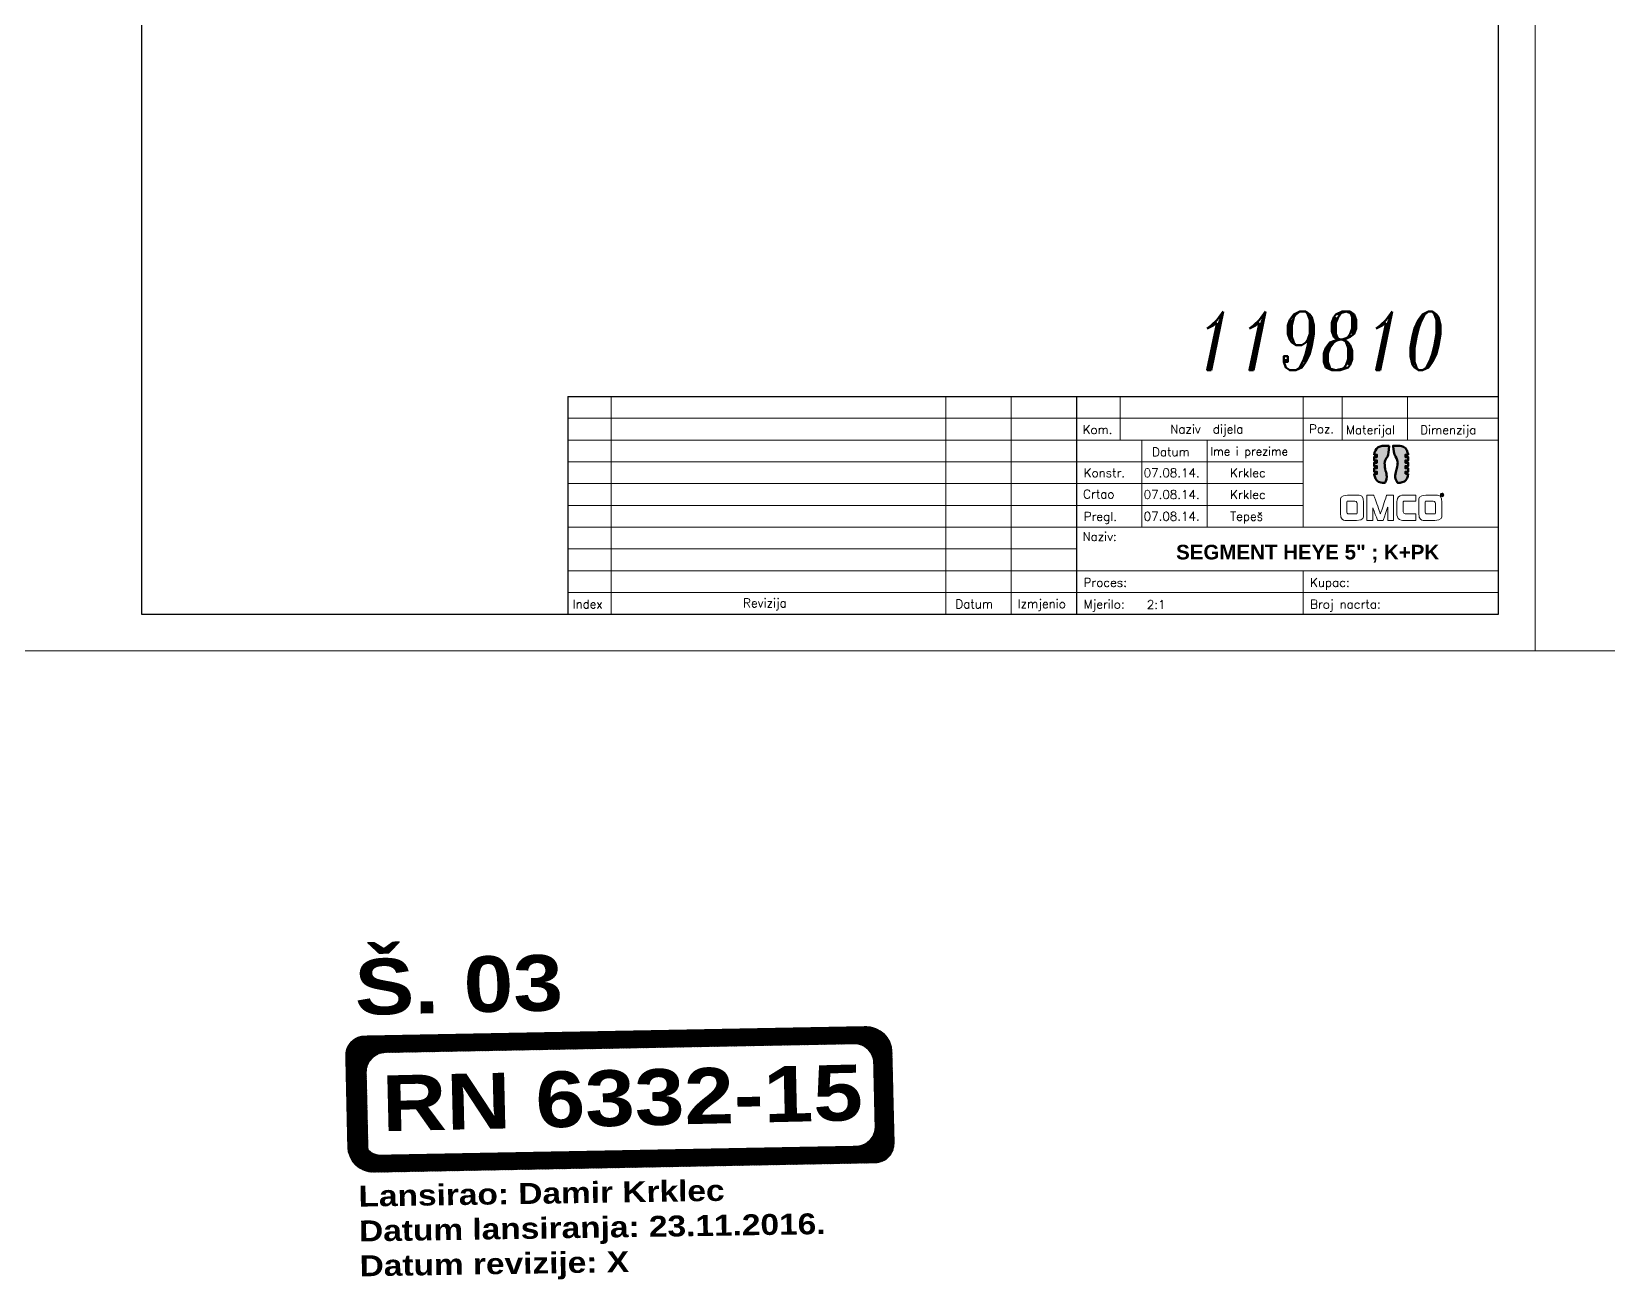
# Model space of a CAD drawing. Extents: x 39 to 1277, y -73 to 631.
# Drawn here: x 254.4 to 469.4, y -73.3 to 96.8 of the extents above; entities that cross this region are included whole.
import ezdxf

# ---------------------------------------------------------------- set-up
doc = ezdxf.new("R2010")
doc.units = 0
doc.header["$LTSCALE"] = 7
doc.header["$MEASUREMENT"] = 0
doc.layers.get('0').update_dxf_attribs({"linetype": 'CONTINUOUS', "lineweight": 15})
doc.layers.add('3', color=3, linetype='CONTINUOUS', lineweight=30)
doc.layers.add('4', color=5, linetype='CONTINUOUS', lineweight=50)
doc.styles.add('ITALICT', font='ITALICT.shx', dxfattribs={"width": 0.8, "height": 3})
doc.styles.add('ROMANS', font='romans.shx')
doc.styles.get("Standard").update_dxf_attribs({"font": 'isocp.shx', "height": 3})
pattern_1 = [(45, (291.71884, -63.184715), (-0.04939141, 0.04939141), [])]

msp = doc.modelspace()

# ---------------------------------------------------------------- hatches: boundary and pattern name
h = msp.add_hatch()
h.set_pattern_fill('ANSI31', color=1, scale=0.0055, style=0)
h.set_pattern_definition([(45, (291.718837, -63.184715), (-0.012347852, 0.012347852), [])])
h.paths.add_polyline_path([(368.624, -56.685, 0.41522729), (371.2138, -53.9868), (370.935, -41.4441, 0.33879662), (368.9282, -38.9397, 0.05237956), (368.1965, -38.8646, 0.00407107), (368.1392, -38.8652), (299.8378, -40.1471, 0.41522729), (297.248, -42.8453), (297.5244, -55.281, 0.00407107), (297.5261, -55.3383, 0.05237956), (297.6311, -56.0663, 0.33879662), (300.2157, -57.9688)])
h.paths.add_polyline_path([(369.4199, -52.4802, -0.41522729), (366.8301, -55.1784), (302.1611, -56.3921, -0.18828344), (300.3596, -55.7274, -0.20868191), (299.4722, -53.8112), (299.2619, -44.3477, -0.41522729), (301.8517, -41.6495), (366.5207, -40.4359, -0.41320056), (369.2096, -43.0168), (369.2267, -43.7866)], flags=16)
h = msp.add_hatch()
h.set_pattern_fill('ANSI31', color=254, scale=0.022, style=0)
h.set_pattern_definition(pattern_1)
h.paths.add_polyline_path([(300.2157, -57.9688, -0.33879662), (297.6311, -56.0663, 0.3486048), (301.1096, -58.7222), (369.411, -57.4404, 0.41522729), (372.0008, -54.7422), (371.7244, -42.3064, 0.3486048), (368.9282, -38.9397, -0.33879662), (370.935, -41.4441), (371.2138, -53.9868, -0.41522729), (368.624, -56.685)])
h = msp.add_hatch()
h.set_pattern_fill('ANSI31', color=254, scale=0.022, style=0)
h.set_pattern_definition(pattern_1)
h.paths.add_polyline_path([(369.2096, -43.0168, 0.41320056), (366.5207, -40.4359), (301.8517, -41.6495, 0.41522729), (299.2619, -44.3477), (299.4722, -53.8112, 0.20868191), (300.3596, -55.7274, -0.09285073), (300.2762, -55.331), (300.0488, -45.1031, -0.41522729), (302.6387, -42.4049), (366.5378, -41.2057, -0.41320056), (369.2267, -43.7866)])
at = {"layer": '4'}
h = msp.add_hatch(color=142, dxfattribs=at)
edge = h.paths.add_edge_path()
edge.add_spline(control_points=[(438.8947, 37.9961), (438.8947, 38.6345), (439.4568, 38.8053), (439.5184, 40.3372)], knot_values=[0.95238095, 0.95238095, 0.95238095, 0.95238095, 1, 1, 1, 1], degree=3, periodic=0)
edge.add_spline(control_points=[(439.5184, 40.3372), (439.5184, 40.3372), (438.8699, 40.3372), (438.8699, 40.3372)], knot_values=[0, 0, 0, 0, 0.04761905, 0.04761905, 0.04761905, 0.04761905], degree=3, periodic=0)
edge.add_spline(control_points=[(438.8699, 40.3372), (437.7753, 40.3372), (437.5257, 39.4929), (437.4688, 39.1073), (437.4688, 39.1073), (437.4688, 39.1073), (437.5615, 39.1073), (437.6543, 39.1073)], knot_values=[0.04761905, 0.04761905, 0.04761905, 0.04761905, 0.0952381, 0.0952381, 0.0952381, 0.0953381, 0.11904762, 0.11904762, 0.11904762, 0.11904762], degree=3, periodic=0)
edge.add_spline(control_points=[(437.6543, 39.1073), (437.7471, 39.1073), (437.8399, 39.1073), (437.8399, 39.1073)], knot_values=[0.11904762, 0.11904762, 0.11904762, 0.11904762, 0.14285714, 0.14285714, 0.14285714, 0.14285714], degree=3, periodic=0)
edge.add_spline(control_points=[(437.8399, 39.1073), (437.8399, 39.1073), (437.8399, 38.7968), (437.8399, 38.7968)], knot_values=[0.14285714, 0.14285714, 0.14285714, 0.14285714, 0.19047571, 0.19047571, 0.19047571, 0.19047571], degree=3, periodic=0)
edge.add_spline(control_points=[(437.8399, 38.7968), (437.8399, 38.7968), (437.8399, 38.7968), (437.8399, 38.7968), (437.8399, 38.7968), (437.8399, 38.7968), (437.7428, 38.7968), (437.6458, 38.7968)], knot_values=[0.19047571, 0.19047571, 0.19047571, 0.19047571, 0.20238095, 0.20238095, 0.20238095, 0.20248095, 0.21428571, 0.21428571, 0.21428571, 0.21428571], degree=3, periodic=0)
edge.add_spline(control_points=[(437.6458, 38.7968), (437.5487, 38.7968), (437.4517, 38.7968), (437.4517, 38.7968), (437.4517, 38.7968), (437.4517, 38.7968), (437.4517, 38.6827), (437.4517, 38.5686)], knot_values=[0.21428571, 0.21428571, 0.21428571, 0.21428571, 0.23809524, 0.23809524, 0.23809524, 0.23819524, 0.26190476, 0.26190476, 0.26190476, 0.26190476], degree=3, periodic=0)
edge.add_spline(control_points=[(437.4517, 38.5686), (437.4517, 38.4544), (437.4517, 38.3403), (437.4517, 38.3403), (437.4517, 38.3403), (437.4517, 38.3403), (437.5487, 38.3403), (437.6458, 38.3403)], knot_values=[0.26190476, 0.26190476, 0.26190476, 0.26190476, 0.28571429, 0.28571429, 0.28571429, 0.28581429, 0.30952381, 0.30952381, 0.30952381, 0.30952381], degree=3, periodic=0)
edge.add_spline(control_points=[(437.6458, 38.3403), (437.7428, 38.3403), (437.8399, 38.3403), (437.8399, 38.3403)], knot_values=[0.30952381, 0.30952381, 0.30952381, 0.30952381, 0.33333333, 0.33333333, 0.33333333, 0.33333333], degree=3, periodic=0)
edge.add_spline(control_points=[(437.8399, 38.3403), (437.8399, 38.3403), (437.8399, 38.0298), (437.8399, 38.0298)], knot_values=[0.33333333, 0.33333333, 0.33333333, 0.33333333, 0.3809519, 0.3809519, 0.3809519, 0.3809519], degree=3, periodic=0)
edge.add_spline(control_points=[(437.8399, 38.0298), (437.8399, 38.0298), (437.8399, 38.0298), (437.8399, 38.0298), (437.8399, 38.0298), (437.8399, 38.0298), (437.7428, 38.0298), (437.6458, 38.0298)], knot_values=[0.3809519, 0.3809519, 0.3809519, 0.3809519, 0.39285714, 0.39285714, 0.39285714, 0.39295714, 0.4047619, 0.4047619, 0.4047619, 0.4047619], degree=3, periodic=0)
edge.add_spline(control_points=[(437.6458, 38.0298), (437.5487, 38.0298), (437.4517, 38.0298), (437.4517, 38.0298), (437.4517, 38.0298), (437.4517, 38.0298), (437.4517, 37.9157), (437.4517, 37.8016)], knot_values=[0.4047619, 0.4047619, 0.4047619, 0.4047619, 0.42857143, 0.42857143, 0.42857143, 0.42867143, 0.45238095, 0.45238095, 0.45238095, 0.45238095], degree=3, periodic=0)
edge.add_spline(control_points=[(437.4517, 37.8016), (437.4517, 37.6875), (437.4517, 37.5734), (437.4517, 37.5734), (437.4517, 37.5734), (437.4517, 37.5734), (437.5487, 37.5734), (437.6458, 37.5734)], knot_values=[0.45238095, 0.45238095, 0.45238095, 0.45238095, 0.47619048, 0.47619048, 0.47619048, 0.47629048, 0.5, 0.5, 0.5, 0.5], degree=3, periodic=0)
edge.add_spline(control_points=[(437.6458, 37.5734), (437.7428, 37.5734), (437.8399, 37.5734), (437.8399, 37.5734)], knot_values=[0.5, 0.5, 0.5, 0.5, 0.52380952, 0.52380952, 0.52380952, 0.52380952], degree=3, periodic=0)
edge.add_spline(control_points=[(437.8399, 37.5734), (437.8399, 37.5734), (437.8399, 37.2628), (437.8399, 37.2628)], knot_values=[0.52380952, 0.52380952, 0.52380952, 0.52380952, 0.5714281, 0.5714281, 0.5714281, 0.5714281], degree=3, periodic=0)
edge.add_spline(control_points=[(437.8399, 37.2628), (437.8399, 37.2628), (437.8399, 37.2628), (437.8399, 37.2628), (437.8399, 37.2628), (437.8399, 37.2628), (437.7428, 37.2628), (437.6458, 37.2628)], knot_values=[0.5714281, 0.5714281, 0.5714281, 0.5714281, 0.58333333, 0.58333333, 0.58333333, 0.58343333, 0.5952381, 0.5952381, 0.5952381, 0.5952381], degree=3, periodic=0)
edge.add_spline(control_points=[(437.6458, 37.2628), (437.5487, 37.2628), (437.4517, 37.2628), (437.4517, 37.2628), (437.4517, 37.2628), (437.4517, 37.2628), (437.4517, 37.1487), (437.4517, 37.0346)], knot_values=[0.5952381, 0.5952381, 0.5952381, 0.5952381, 0.61904762, 0.61904762, 0.61904762, 0.61914762, 0.64285714, 0.64285714, 0.64285714, 0.64285714], degree=3, periodic=0)
edge.add_spline(control_points=[(437.4517, 37.0346), (437.4517, 36.9205), (437.4517, 36.8064), (437.4517, 36.8064), (437.4517, 36.8064), (437.4517, 36.8064), (437.5487, 36.8064), (437.6458, 36.8064)], knot_values=[0.64285714, 0.64285714, 0.64285714, 0.64285714, 0.66666667, 0.66666667, 0.66666667, 0.66676667, 0.69047619, 0.69047619, 0.69047619, 0.69047619], degree=3, periodic=0)
edge.add_spline(control_points=[(437.6458, 36.8064), (437.7428, 36.8064), (437.8399, 36.8064), (437.8399, 36.8064)], knot_values=[0.69047619, 0.69047619, 0.69047619, 0.69047619, 0.71428571, 0.71428571, 0.71428571, 0.71428571], degree=3, periodic=0)
edge.add_spline(control_points=[(437.8399, 36.8064), (437.8399, 36.8064), (437.8399, 36.4958), (437.8399, 36.4958)], knot_values=[0.71428571, 0.71428571, 0.71428571, 0.71428571, 0.76190429, 0.76190429, 0.76190429, 0.76190429], degree=3, periodic=0)
edge.add_spline(control_points=[(437.8399, 36.4958), (437.8399, 36.4958), (437.8399, 36.4958), (437.8399, 36.4958), (437.8399, 36.4958), (437.8399, 36.4958), (437.4658, 36.4958), (437.4658, 36.4958)], knot_values=[0.76190429, 0.76190429, 0.76190429, 0.76190429, 0.78571429, 0.78571429, 0.78571429, 0.78581429, 0.80952381, 0.80952381, 0.80952381, 0.80952381], degree=3, periodic=0)
edge.add_spline(control_points=[(437.4658, 36.4958), (437.5981, 35.3262), (438.6313, 35.2659), (438.7841, 35.2659)], knot_values=[0.80952381, 0.80952381, 0.80952381, 0.80952381, 0.85714286, 0.85714286, 0.85714286, 0.85714286], degree=3, periodic=0)
edge.add_spline(control_points=[(438.7841, 35.2659), (438.7841, 35.2659), (438.8987, 35.2659), (438.8987, 35.2659)], knot_values=[0.85714286, 0.85714286, 0.85714286, 0.85714286, 0.9047619, 0.9047619, 0.9047619, 0.9047619], degree=3, periodic=0)
edge.add_spline(control_points=[(438.8987, 35.2659), (439.4413, 36.0461), (438.8947, 37.1832), (438.8947, 37.9961)], knot_values=[0.9047619, 0.9047619, 0.9047619, 0.9047619, 0.95238095, 0.95238095, 0.95238095, 0.95238095], degree=3, periodic=0)
h = msp.add_hatch(color=253, dxfattribs=at)
edge = h.paths.add_edge_path()
edge.add_spline(control_points=[(441.7225, 37.5734), (441.7225, 37.5734), (441.7225, 37.5734), (441.7225, 37.5734), (441.7225, 37.5734), (441.7225, 37.5734), (441.8195, 37.5734), (441.9166, 37.5734)], knot_values=[0.23809476, 0.23809476, 0.23809476, 0.23809476, 0.25, 0.25, 0.25, 0.2501, 0.26190476, 0.26190476, 0.26190476, 0.26190476], degree=3, periodic=0)
edge.add_spline(control_points=[(441.9166, 37.5734), (442.0136, 37.5734), (442.1107, 37.5734), (442.1107, 37.5734), (442.1107, 37.5734), (442.1107, 37.5734), (442.1107, 37.6875), (442.1107, 37.8016)], knot_values=[0.26190476, 0.26190476, 0.26190476, 0.26190476, 0.28571429, 0.28571429, 0.28571429, 0.28581429, 0.30952381, 0.30952381, 0.30952381, 0.30952381], degree=3, periodic=0)
edge.add_spline(control_points=[(442.1107, 37.8016), (442.1107, 37.9157), (442.1107, 38.0298), (442.1107, 38.0298), (442.1107, 38.0298), (442.1107, 38.0298), (442.0136, 38.0298), (441.9166, 38.0298)], knot_values=[0.30952381, 0.30952381, 0.30952381, 0.30952381, 0.33333333, 0.33333333, 0.33333333, 0.33343333, 0.35714286, 0.35714286, 0.35714286, 0.35714286], degree=3, periodic=0)
edge.add_spline(control_points=[(441.9166, 38.0298), (441.8195, 38.0298), (441.7225, 38.0298), (441.7225, 38.0298)], knot_values=[0.35714286, 0.35714286, 0.35714286, 0.35714286, 0.38095238, 0.38095238, 0.38095238, 0.38095238], degree=3, periodic=0)
edge.add_spline(control_points=[(441.7225, 38.0298), (441.7225, 38.0298), (441.7225, 38.3403), (441.7225, 38.3403)], knot_values=[0.38095238, 0.38095238, 0.38095238, 0.38095238, 0.42857095, 0.42857095, 0.42857095, 0.42857095], degree=3, periodic=0)
edge.add_spline(control_points=[(441.7225, 38.3403), (441.7225, 38.3403), (441.7225, 38.3403), (441.7225, 38.3403), (441.7225, 38.3403), (441.7225, 38.3403), (441.8195, 38.3403), (441.9166, 38.3403)], knot_values=[0.42857095, 0.42857095, 0.42857095, 0.42857095, 0.44047619, 0.44047619, 0.44047619, 0.44057619, 0.45238095, 0.45238095, 0.45238095, 0.45238095], degree=3, periodic=0)
edge.add_spline(control_points=[(441.9166, 38.3403), (442.0136, 38.3403), (442.1107, 38.3403), (442.1107, 38.3403), (442.1107, 38.3403), (442.1107, 38.3403), (442.1107, 38.4544), (442.1107, 38.5686)], knot_values=[0.45238095, 0.45238095, 0.45238095, 0.45238095, 0.47619048, 0.47619048, 0.47619048, 0.47629048, 0.5, 0.5, 0.5, 0.5], degree=3, periodic=0)
edge.add_spline(control_points=[(442.1107, 38.5686), (442.1107, 38.6827), (442.1107, 38.7968), (442.1107, 38.7968), (442.1107, 38.7968), (442.1107, 38.7968), (442.0136, 38.7968), (441.9166, 38.7968)], knot_values=[0.5, 0.5, 0.5, 0.5, 0.52380952, 0.52380952, 0.52380952, 0.52390952, 0.54761905, 0.54761905, 0.54761905, 0.54761905], degree=3, periodic=0)
edge.add_spline(control_points=[(441.9166, 38.7968), (441.8195, 38.7968), (441.7225, 38.7968), (441.7225, 38.7968)], knot_values=[0.54761905, 0.54761905, 0.54761905, 0.54761905, 0.57142857, 0.57142857, 0.57142857, 0.57142857], degree=3, periodic=0)
edge.add_spline(control_points=[(441.7225, 38.7968), (441.7225, 38.7968), (441.7225, 39.1073), (441.7225, 39.1073)], knot_values=[0.57142857, 0.57142857, 0.57142857, 0.57142857, 0.61904714, 0.61904714, 0.61904714, 0.61904714], degree=3, periodic=0)
edge.add_spline(control_points=[(441.7225, 39.1073), (441.7225, 39.1073), (441.7225, 39.1073), (441.7225, 39.1073), (441.7225, 39.1073), (441.7225, 39.1073), (442.0954, 39.1073), (442.0954, 39.1073)], knot_values=[0.61904714, 0.61904714, 0.61904714, 0.61904714, 0.64285714, 0.64285714, 0.64285714, 0.64295714, 0.66666667, 0.66666667, 0.66666667, 0.66666667], degree=3, periodic=0)
edge.add_spline(control_points=[(442.0954, 39.1073), (441.9589, 40.2693), (440.9307, 40.3372), (440.7783, 40.3372), (440.7783, 40.3372), (440.7783, 40.3372), (440.0438, 40.3372), (440.0438, 40.3372)], knot_values=[0.66666667, 0.66666667, 0.66666667, 0.66666667, 0.71428571, 0.71428571, 0.71428571, 0.71438571, 0.76190476, 0.76190476, 0.76190476, 0.76190476], degree=3, periodic=0)
edge.add_spline(control_points=[(440.0438, 40.3372), (440.1054, 38.8053), (440.6678, 38.6345), (440.6678, 37.9961)], knot_values=[0.76190476, 0.76190476, 0.76190476, 0.76190476, 0.80952381, 0.80952381, 0.80952381, 0.80952381], degree=3, periodic=0)
edge.add_spline(control_points=[(440.6678, 37.9961), (440.6678, 37.1832), (440.1211, 36.0461), (440.6637, 35.2659)], knot_values=[0.80952381, 0.80952381, 0.80952381, 0.80952381, 0.85714286, 0.85714286, 0.85714286, 0.85714286], degree=3, periodic=0)
edge.add_spline(control_points=[(440.6637, 35.2659), (440.6637, 35.2659), (440.7009, 35.2659), (440.7009, 35.2659)], knot_values=[0.85714286, 0.85714286, 0.85714286, 0.85714286, 0.9047619, 0.9047619, 0.9047619, 0.9047619], degree=3, periodic=0)
edge.add_spline(control_points=[(440.7009, 35.2659), (441.7956, 35.2659), (442.04, 36.1102), (442.0947, 36.4958), (442.0947, 36.4958), (442.0947, 36.4958), (442.0017, 36.4958), (441.9086, 36.4958)], knot_values=[0.9047619, 0.9047619, 0.9047619, 0.9047619, 0.95238095, 0.95238095, 0.95238095, 0.95248095, 0.97619048, 0.97619048, 0.97619048, 0.97619048], degree=3, periodic=0)
edge.add_spline(control_points=[(441.9086, 36.4958), (441.8155, 36.4958), (441.7225, 36.4958), (441.7225, 36.4958)], knot_values=[0.97619048, 0.97619048, 0.97619048, 0.97619048, 1, 1, 1, 1], degree=3, periodic=0)
edge.add_spline(control_points=[(441.7225, 36.4958), (441.7225, 36.4958), (441.7225, 36.8064), (441.7225, 36.8064)], knot_values=[0, 0, 0, 0, 0.04761857, 0.04761857, 0.04761857, 0.04761857], degree=3, periodic=0)
edge.add_spline(control_points=[(441.7225, 36.8064), (441.7225, 36.8064), (441.7225, 36.8064), (441.7225, 36.8064), (441.7225, 36.8064), (441.7225, 36.8064), (441.8195, 36.8064), (441.9166, 36.8064)], knot_values=[0.04761857, 0.04761857, 0.04761857, 0.04761857, 0.05952381, 0.05952381, 0.05952381, 0.05962381, 0.07142857, 0.07142857, 0.07142857, 0.07142857], degree=3, periodic=0)
edge.add_spline(control_points=[(441.9166, 36.8064), (442.0136, 36.8064), (442.1107, 36.8064), (442.1107, 36.8064), (442.1107, 36.8064), (442.1107, 36.8064), (442.1107, 36.9205), (442.1107, 37.0346)], knot_values=[0.07142857, 0.07142857, 0.07142857, 0.07142857, 0.0952381, 0.0952381, 0.0952381, 0.0953381, 0.11904762, 0.11904762, 0.11904762, 0.11904762], degree=3, periodic=0)
edge.add_spline(control_points=[(442.1107, 37.0346), (442.1107, 37.1487), (442.1107, 37.2628), (442.1107, 37.2628), (442.1107, 37.2628), (442.1107, 37.2628), (442.0136, 37.2628), (441.9166, 37.2628)], knot_values=[0.11904762, 0.11904762, 0.11904762, 0.11904762, 0.14285714, 0.14285714, 0.14285714, 0.14295714, 0.16666667, 0.16666667, 0.16666667, 0.16666667], degree=3, periodic=0)
edge.add_spline(control_points=[(441.9166, 37.2628), (441.8195, 37.2628), (441.7225, 37.2628), (441.7225, 37.2628)], knot_values=[0.16666667, 0.16666667, 0.16666667, 0.16666667, 0.19047619, 0.19047619, 0.19047619, 0.19047619], degree=3, periodic=0)
edge.add_spline(control_points=[(441.7225, 37.2628), (441.7225, 37.2628), (441.7225, 37.5734), (441.7225, 37.5734)], knot_values=[0.19047619, 0.19047619, 0.19047619, 0.19047619, 0.23809476, 0.23809476, 0.23809476, 0.23809476], degree=3, periodic=0)

# ---------------------------------------------------------------- linework, layer by layer
for p, q in [((459.4079, 630.9628), (459.4079, 12.3608)), ((459.4079, 12.3608), (459.4079, 309.3608)), ((333.4442, 47.0548), (333.4442, 17.3608)), ((379.079, 47.0548), (379.079, 17.3608)), ((387.9872, 47.0548), (387.9872, 17.3608)), ((402.8342, 47.0548), (402.8342, 41.116)), ((427.7772, 47.0548), (427.7772, 29.2384)), ((433.1221, 47.0548), (433.1221, 41.116)), ((442.0303, 47.0548), (442.0303, 41.116)), ((327.5054, 44.0854), (454.4079, 44.0854)), ((454.4079, 41.116), (327.5054, 41.116)), ((405.8036, 41.116), (405.8036, 29.2384)), ((414.7118, 41.116), (414.7118, 29.2384)), ((327.5054, 38.1466), (427.7772, 38.1466)), ((327.5054, 35.1772), (427.7772, 35.1772)), ((327.5054, 32.2078), (427.7772, 32.2078)), ((327.5054, 29.2384), (454.4079, 29.2384)), ((396.8954, 26.269), (327.5054, 26.269)), ((327.5054, 23.2996), (454.4079, 23.2996)), ((427.7772, 23.2996), (427.7772, 17.3608)), ((327.5054, 20.3302), (454.4079, 20.3302)), ((249.4079, 12.3608), (459.4079, 12.3608)), ((459.4079, 12.3608), (879.4079, 12.3608))]:
    msp.add_line(p, q)
at = {"color": 7}
for p, q in [((299.8378, -40.1471), (368.1392, -38.8652)), ((301.8517, -41.6495), (366.5207, -40.4359)), ((297.248, -42.8453), (297.5244, -55.281)), ((302.6387, -42.4049), (366.5378, -41.2057)), ((370.935, -41.4441), (371.2138, -53.9868)), ((371.7244, -42.3064), (372.0008, -54.7422)), ((299.2619, -44.3477), (299.4722, -53.8112)), ((300.0488, -45.1031), (300.2762, -55.331)), ((369.2096, -43.0168), (369.4199, -52.4802)), ((302.1611, -56.3921), (366.8301, -55.1784)), ((300.2157, -57.9688), (368.624, -56.685)), ((301.1096, -58.7222), (369.411, -57.4404))]:
    msp.add_line(p, q, dxfattribs=at)
for centre, radius, start, end in [((299.8873, -42.7866), 2.64, 91.075154, 181.273388), ((366.5702, -43.0754), 2.64, 1.273388, 91.075154), ((368.2053, -42.3846), 3.52, 1.273388, 91.075154), ((368.2957, -41.5028), 2.64, 1.273388, 91.075154), ((301.9012, -44.2891), 2.64, 91.075154, 181.273388), ((302.6882, -45.0444), 2.64, 91.075154, 181.273388), ((366.5873, -43.8452), 2.64, 1.273388, 91.075154), ((366.7806, -52.5389), 2.64, 271.075154, 1.273388), ((301.0435, -55.2028), 3.52, 181.273388, 271.075154), ((300.1661, -55.3293), 2.64, 181.273388, 271.075154), ((302.1116, -53.7525), 2.64, 181.273388, 271.075154), ((301.3759, -55.3066), 1.1, 181.273388, 202.49237), ((368.5745, -54.0455), 2.64, 271.075154, 1.273388), ((369.3615, -54.8008), 2.64, 271.075154, 1.273388)]:
    msp.add_arc(centre, radius, start, end, dxfattribs=at)
for points, knots in [([(435.0698, 30.1584), (435.0698, 30.1584), (433.7647, 30.1584), (433.7647, 30.1584), (433.7647, 30.1584), (433.6535, 30.1584), (432.8575, 30.2051), (432.8575, 31.1709), (432.8575, 31.1709), (432.8575, 31.1709), (432.8575, 32.6457), (432.8575, 32.6457), (432.8575, 32.6457), (432.8575, 32.6457), (432.8575, 33.6114), (433.8232, 33.6114), (433.8232, 33.6114), (433.8232, 33.6114), (435.1225, 33.6114), (435.1225, 33.6114), (435.1225, 33.6114), (435.2337, 33.6114), (436.0297, 33.5587), (436.0297, 32.593), (436.0297, 32.593), (436.0297, 32.593), (436.0297, 31.1241), (436.0297, 31.1241), (436.0297, 31.1241), (436.0297, 31.1241), (436.0355, 30.1584), (435.0698, 30.1584)], [0, 0, 0, 0, 0.125, 0.125, 0.125, 0.1875, 0.25, 0.25, 0.25, 0.3125, 0.375, 0.375, 0.375, 0.4375, 0.5, 0.5, 0.5, 0.5625, 0.625, 0.625, 0.625, 0.6875, 0.75, 0.75, 0.75, 0.8125, 0.875, 0.875, 0.875, 0.9375, 1, 1, 1, 1]), ([(435.1517, 32.3941), (435.1517, 32.3941), (435.1517, 32.792), (434.8123, 32.792), (434.8123, 32.792), (434.8123, 32.792), (433.8466, 32.792), (433.8466, 32.792), (433.8466, 32.792), (433.8466, 32.792), (433.7354, 32.7862), (433.7354, 32.675), (433.7354, 32.675), (433.7354, 32.675), (433.7354, 31.4284), (433.7354, 31.4284), (433.7354, 31.4284), (433.7354, 31.4284), (433.7354, 31.0362), (434.0749, 31.0362), (434.0749, 31.0362), (434.0749, 31.0362), (435.0406, 31.0362), (435.0406, 31.0362), (435.0406, 31.0362), (435.0406, 31.0362), (435.1517, 31.0362), (435.1517, 31.1475), (435.1517, 31.1475), (435.1517, 31.1475), (435.1517, 32.3941), (435.1517, 32.3941)], [0, 0, 0, 0, 0.125, 0.125, 0.125, 0.1875, 0.25, 0.25, 0.25, 0.3125, 0.375, 0.375, 0.375, 0.4375, 0.5, 0.5, 0.5, 0.5625, 0.625, 0.625, 0.625, 0.6875, 0.75, 0.75, 0.75, 0.8125, 0.875, 0.875, 0.875, 0.9375, 1, 1, 1, 1]), ([(439.3188, 30.1584), (439.3188, 30.1584), (439.3188, 31.9669), (439.3188, 31.9669), (439.3188, 31.9669), (439.3188, 31.9669), (438.6867, 30.1584), (438.6867, 30.1584), (438.6867, 30.1584), (438.6867, 30.1584), (437.9259, 30.1584), (437.9259, 30.1584), (437.9259, 30.1584), (437.9259, 30.1584), (437.2822, 31.885), (437.2822, 31.885), (437.2822, 31.885), (437.2822, 31.885), (437.2822, 30.1584), (437.2822, 30.1584), (437.2822, 30.1584), (437.2822, 30.1584), (436.4685, 30.1584), (436.4685, 30.1584), (436.4685, 30.1584), (436.4685, 30.1584), (436.4685, 33.6114), (436.4685, 33.6114), (436.4685, 33.6114), (436.4685, 33.6114), (437.4108, 33.6114), (437.4108, 33.6114), (437.4108, 33.6114), (437.4108, 33.6114), (438.3179, 31.0655), (438.3179, 31.0655), (438.3179, 31.0655), (438.3179, 31.0655), (439.1842, 33.6114), (439.1842, 33.6114), (439.1842, 33.6114), (439.1842, 33.6114), (440.109, 33.6114), (440.109, 33.6114), (440.109, 33.6114), (440.109, 33.6114), (440.109, 30.1584), (440.109, 30.1584), (440.109, 30.1584), (440.109, 30.1584), (439.3188, 30.1584), (439.3188, 30.1584)], [0, 0, 0, 0, 0.07692308, 0.07692308, 0.07692308, 0.11538462, 0.15384615, 0.15384615, 0.15384615, 0.19230769, 0.23076923, 0.23076923, 0.23076923, 0.26923077, 0.30769231, 0.30769231, 0.30769231, 0.34615385, 0.38461538, 0.38461538, 0.38461538, 0.42307692, 0.46153846, 0.46153846, 0.46153846, 0.5, 0.53846154, 0.53846154, 0.53846154, 0.57692308, 0.61538462, 0.61538462, 0.61538462, 0.65384615, 0.69230769, 0.69230769, 0.69230769, 0.73076923, 0.76923077, 0.76923077, 0.76923077, 0.80769231, 0.84615385, 0.84615385, 0.84615385, 0.88461538, 0.92307692, 0.92307692, 0.92307692, 0.96153846, 1, 1, 1, 1]), ([(443.1524, 31.0362), (443.1524, 31.0362), (441.7651, 31.0362), (441.7651, 31.0362), (441.7651, 31.0362), (441.4257, 31.0362), (441.4256, 31.4284), (441.4256, 31.4284), (441.4256, 31.4284), (441.4256, 31.4284), (441.4257, 32.675), (441.4257, 32.675), (441.4257, 32.675), (441.4257, 32.7862), (441.5369, 32.792), (441.5369, 32.792), (441.5369, 32.792), (441.5369, 32.792), (443.1524, 32.792), (443.1524, 32.792), (443.1524, 32.792), (443.1524, 32.792), (443.1524, 33.6114), (443.1524, 33.6114), (443.1524, 33.6114), (443.1524, 33.6114), (441.5136, 33.6114), (441.5136, 33.6114), (441.5136, 33.6114), (440.5479, 33.6114), (440.5479, 32.6457), (440.5479, 32.6457), (440.5479, 32.6457), (440.5479, 32.6457), (440.5479, 31.1709), (440.5479, 31.1709), (440.5479, 31.1709), (440.5479, 30.2051), (441.3438, 30.1584), (441.455, 30.1584), (441.455, 30.1584), (441.455, 30.1584), (443.1524, 30.1584), (443.1524, 30.1584), (443.1524, 30.1584), (443.1524, 30.1584), (443.1524, 31.0362), (443.1524, 31.0362)], [0, 0, 0, 0, 0.08333333, 0.08333333, 0.08333333, 0.125, 0.16666667, 0.16666667, 0.16666667, 0.20833333, 0.25, 0.25, 0.25, 0.29166667, 0.33333333, 0.33333333, 0.33333333, 0.375, 0.41666667, 0.41666667, 0.41666667, 0.45833333, 0.5, 0.5, 0.5, 0.54166667, 0.58333333, 0.58333333, 0.58333333, 0.625, 0.66666667, 0.66666667, 0.66666667, 0.70833333, 0.75, 0.75, 0.75, 0.79166667, 0.83333333, 0.83333333, 0.83333333, 0.875, 0.91666667, 0.91666667, 0.91666667, 0.95833333, 1, 1, 1, 1]), ([(445.7449, 30.1584), (445.7449, 30.1584), (444.4398, 30.1584), (444.4398, 30.1584), (444.4398, 30.1584), (444.3287, 30.1584), (443.5328, 30.2051), (443.5328, 31.1709), (443.5328, 31.1709), (443.5328, 31.1709), (443.5328, 32.6457), (443.5328, 32.6457), (443.5328, 32.6457), (443.5328, 32.6457), (443.5328, 33.6114), (444.4984, 33.6114), (444.4984, 33.6114), (444.4984, 33.6114), (445.7977, 33.6114), (445.7977, 33.6114), (445.7977, 33.6114), (445.9089, 33.6114), (446.7048, 33.5587), (446.7048, 32.593), (446.7048, 32.593), (446.7048, 32.593), (446.7048, 31.1241), (446.7048, 31.1241), (446.7048, 31.1241), (446.7048, 31.1241), (446.7106, 30.1584), (445.7449, 30.1584)], [0, 0, 0, 0, 0.125, 0.125, 0.125, 0.1875, 0.25, 0.25, 0.25, 0.3125, 0.375, 0.375, 0.375, 0.4375, 0.5, 0.5, 0.5, 0.5625, 0.625, 0.625, 0.625, 0.6875, 0.75, 0.75, 0.75, 0.8125, 0.875, 0.875, 0.875, 0.9375, 1, 1, 1, 1]), ([(445.8269, 32.3941), (445.8269, 32.3941), (445.8269, 32.792), (445.4874, 32.792), (445.4874, 32.792), (445.4874, 32.792), (444.5218, 32.792), (444.5218, 32.792), (444.5218, 32.792), (444.5218, 32.792), (444.4105, 32.7862), (444.4105, 32.675), (444.4105, 32.675), (444.4105, 32.675), (444.4105, 31.4284), (444.4105, 31.4284), (444.4105, 31.4284), (444.4105, 31.4284), (444.4105, 31.0362), (444.7501, 31.0362), (444.7501, 31.0362), (444.7501, 31.0362), (445.7157, 31.0362), (445.7157, 31.0362), (445.7157, 31.0362), (445.7157, 31.0362), (445.8269, 31.0362), (445.8269, 31.1475), (445.8269, 31.1475), (445.8269, 31.1475), (445.8269, 32.3941), (445.8269, 32.3941)], [0, 0, 0, 0, 0.125, 0.125, 0.125, 0.1875, 0.25, 0.25, 0.25, 0.3125, 0.375, 0.375, 0.375, 0.4375, 0.5, 0.5, 0.5, 0.5625, 0.625, 0.625, 0.625, 0.6875, 0.75, 0.75, 0.75, 0.8125, 0.875, 0.875, 0.875, 0.9375, 1, 1, 1, 1]), ([(446.7186, 33.3923), (446.59, 33.3923), (446.4857, 33.4968), (446.4857, 33.6252), (446.4857, 33.6252), (446.4857, 33.7538), (446.59, 33.8582), (446.7186, 33.8582), (446.7186, 33.8582), (446.8471, 33.8582), (446.9516, 33.7537), (446.9516, 33.6252), (446.9516, 33.6252), (446.9516, 33.4968), (446.8471, 33.3923), (446.7186, 33.3923)], [0, 0, 0, 0, 0.25, 0.25, 0.25, 0.375, 0.5, 0.5, 0.5, 0.625, 0.75, 0.75, 0.75, 0.875, 1, 1, 1, 1]), ([(446.7186, 33.8068), (446.619, 33.8068), (446.5371, 33.7249), (446.5371, 33.6252), (446.5371, 33.6252), (446.5371, 33.5256), (446.619, 33.4438), (446.7186, 33.4438), (446.7186, 33.4438), (446.8183, 33.4438), (446.9002, 33.5256), (446.9002, 33.6252), (446.9002, 33.6252), (446.9002, 33.7249), (446.8183, 33.8068), (446.7186, 33.8068)], [0, 0, 0, 0, 0.25, 0.25, 0.25, 0.375, 0.5, 0.5, 0.5, 0.625, 0.75, 0.75, 0.75, 0.875, 1, 1, 1, 1]), ([(446.7716, 33.5851), (446.7716, 33.5851), (446.8199, 33.5113), (446.8199, 33.5113), (446.8199, 33.5113), (446.8199, 33.5113), (446.7555, 33.5113), (446.7555, 33.5113), (446.7555, 33.5113), (446.7555, 33.5113), (446.7154, 33.5771), (446.7154, 33.5771), (446.7154, 33.5771), (446.7154, 33.5771), (446.6896, 33.5771), (446.6896, 33.5771), (446.6896, 33.5771), (446.6896, 33.5771), (446.6896, 33.5113), (446.6896, 33.5113), (446.6896, 33.5113), (446.6896, 33.5113), (446.6318, 33.5113), (446.6318, 33.5113), (446.6318, 33.5113), (446.6318, 33.5113), (446.6318, 33.7473), (446.6318, 33.7473), (446.6318, 33.7473), (446.6318, 33.7473), (446.7347, 33.7473), (446.7347, 33.7473), (446.7347, 33.7473), (446.7539, 33.7473), (446.8247, 33.7473), (446.8247, 33.6623), (446.8247, 33.6623), (446.8247, 33.6173), (446.7974, 33.5949), (446.7716, 33.5851)], [0, 0, 0, 0, 0.1, 0.1, 0.1, 0.15, 0.2, 0.2, 0.2, 0.25, 0.3, 0.3, 0.3, 0.35, 0.4, 0.4, 0.4, 0.45, 0.5, 0.5, 0.5, 0.55, 0.6, 0.6, 0.6, 0.65, 0.7, 0.7, 0.7, 0.75, 0.8, 0.8, 0.8, 0.85, 0.9, 0.9, 0.9, 0.95, 1, 1, 1, 1]), ([(446.7202, 33.6976), (446.7202, 33.6976), (446.6896, 33.6976), (446.6896, 33.6976), (446.6896, 33.6976), (446.6896, 33.6976), (446.6896, 33.6237), (446.6896, 33.6237), (446.6896, 33.6237), (446.6896, 33.6237), (446.7202, 33.6237), (446.7202, 33.6237), (446.7202, 33.6237), (446.7507, 33.6237), (446.7635, 33.635), (446.7635, 33.6623), (446.7635, 33.6623), (446.7635, 33.6895), (446.7507, 33.6976), (446.7202, 33.6976)], [0, 0, 0, 0, 0.2, 0.2, 0.2, 0.3, 0.4, 0.4, 0.4, 0.5, 0.6, 0.6, 0.6, 0.7, 0.8, 0.8, 0.8, 0.9, 1, 1, 1, 1])]:
    msp.add_open_spline(points, degree=3, knots=knots)
at = {"layer": '3'}
for p, q in [((269.4079, 304.3608), (269.4079, 17.3608)), ((454.4079, 17.3608), (454.4079, 304.3608)), ((327.5054, 47.0548), (327.5054, 17.3608)), ((327.5054, 47.0548), (454.4079, 47.0548)), ((396.8954, 47.0548), (396.8954, 17.3608)), ((269.4079, 17.3608), (454.4079, 17.3608))]:
    msp.add_line(p, q, dxfattribs=at)
at = {"layer": '3', "linetype": 'ByBlock'}
msp.add_line((327.5054, 17.3608), (454.4079, 17.3608), dxfattribs=at)
at = {"layer": '4', "color": 142}
msp.add_open_spline([(439.5184, 40.3372), (439.5184, 40.3372), (438.8699, 40.3372), (438.8699, 40.3372), (438.8699, 40.3372), (437.7753, 40.3372), (437.5257, 39.4929), (437.4688, 39.1073), (437.4688, 39.1073), (437.4688, 39.1073), (437.8399, 39.1073), (437.8399, 39.1073), (437.8399, 39.1073), (437.8399, 39.1073), (437.8399, 38.7968), (437.8399, 38.7968), (437.8399, 38.7968), (437.8399, 38.7968), (437.4517, 38.7968), (437.4517, 38.7968), (437.4517, 38.7968), (437.4517, 38.7968), (437.4517, 38.3403), (437.4517, 38.3403), (437.4517, 38.3403), (437.4517, 38.3403), (437.8399, 38.3403), (437.8399, 38.3403), (437.8399, 38.3403), (437.8399, 38.3403), (437.8399, 38.0298), (437.8399, 38.0298), (437.8399, 38.0298), (437.8399, 38.0298), (437.4517, 38.0298), (437.4517, 38.0298), (437.4517, 38.0298), (437.4517, 38.0298), (437.4517, 37.5734), (437.4517, 37.5734), (437.4517, 37.5734), (437.4517, 37.5734), (437.8399, 37.5734), (437.8399, 37.5734), (437.8399, 37.5734), (437.8399, 37.5734), (437.8399, 37.2628), (437.8399, 37.2628), (437.8399, 37.2628), (437.8399, 37.2628), (437.4517, 37.2628), (437.4517, 37.2628), (437.4517, 37.2628), (437.4517, 37.2628), (437.4517, 36.8064), (437.4517, 36.8064), (437.4517, 36.8064), (437.4517, 36.8064), (437.8399, 36.8064), (437.8399, 36.8064), (437.8399, 36.8064), (437.8399, 36.8064), (437.8399, 36.4958), (437.8399, 36.4958), (437.8399, 36.4958), (437.8399, 36.4958), (437.4658, 36.4958), (437.4658, 36.4958), (437.4658, 36.4958), (437.5981, 35.3262), (438.6313, 35.2659), (438.7841, 35.2659), (438.7841, 35.2659), (438.7841, 35.2659), (438.8987, 35.2659), (438.8987, 35.2659), (438.8987, 35.2659), (439.4413, 36.0461), (438.8947, 37.1832), (438.8947, 37.9961), (438.8947, 37.9961), (438.8947, 38.6345), (439.4568, 38.8053), (439.5184, 40.3372)], degree=3, knots=[0, 0, 0, 0, 0.04761905, 0.04761905, 0.04761905, 0.07142857, 0.0952381, 0.0952381, 0.0952381, 0.11904762, 0.14285714, 0.14285714, 0.14285714, 0.16666667, 0.19047619, 0.19047619, 0.19047619, 0.21428571, 0.23809524, 0.23809524, 0.23809524, 0.26190476, 0.28571429, 0.28571429, 0.28571429, 0.30952381, 0.33333333, 0.33333333, 0.33333333, 0.35714286, 0.38095238, 0.38095238, 0.38095238, 0.4047619, 0.42857143, 0.42857143, 0.42857143, 0.45238095, 0.47619048, 0.47619048, 0.47619048, 0.5, 0.52380952, 0.52380952, 0.52380952, 0.54761905, 0.57142857, 0.57142857, 0.57142857, 0.5952381, 0.61904762, 0.61904762, 0.61904762, 0.64285714, 0.66666667, 0.66666667, 0.66666667, 0.69047619, 0.71428571, 0.71428571, 0.71428571, 0.73809524, 0.76190476, 0.76190476, 0.76190476, 0.78571429, 0.80952381, 0.80952381, 0.80952381, 0.83333333, 0.85714286, 0.85714286, 0.85714286, 0.88095238, 0.9047619, 0.9047619, 0.9047619, 0.92857143, 0.95238095, 0.95238095, 0.95238095, 0.97619048, 1, 1, 1, 1], dxfattribs=at)
at = {"layer": '4', "color": 253}
msp.add_open_spline([(441.7225, 36.4958), (441.7225, 36.4958), (441.7225, 36.8064), (441.7225, 36.8064), (441.7225, 36.8064), (441.7225, 36.8064), (442.1107, 36.8064), (442.1107, 36.8064), (442.1107, 36.8064), (442.1107, 36.8064), (442.1107, 37.2628), (442.1107, 37.2628), (442.1107, 37.2628), (442.1107, 37.2628), (441.7225, 37.2628), (441.7225, 37.2628), (441.7225, 37.2628), (441.7225, 37.2628), (441.7225, 37.5734), (441.7225, 37.5734), (441.7225, 37.5734), (441.7225, 37.5734), (442.1107, 37.5734), (442.1107, 37.5734), (442.1107, 37.5734), (442.1107, 37.5734), (442.1107, 38.0298), (442.1107, 38.0298), (442.1107, 38.0298), (442.1107, 38.0298), (441.7225, 38.0298), (441.7225, 38.0298), (441.7225, 38.0298), (441.7225, 38.0298), (441.7225, 38.3403), (441.7225, 38.3403), (441.7225, 38.3403), (441.7225, 38.3403), (442.1107, 38.3403), (442.1107, 38.3403), (442.1107, 38.3403), (442.1107, 38.3403), (442.1107, 38.7968), (442.1107, 38.7968), (442.1107, 38.7968), (442.1107, 38.7968), (441.7225, 38.7968), (441.7225, 38.7968), (441.7225, 38.7968), (441.7225, 38.7968), (441.7225, 39.1073), (441.7225, 39.1073), (441.7225, 39.1073), (441.7225, 39.1073), (442.0954, 39.1073), (442.0954, 39.1073), (442.0954, 39.1073), (441.9589, 40.2693), (440.9307, 40.3372), (440.7783, 40.3372), (440.7783, 40.3372), (440.7783, 40.3372), (440.0438, 40.3372), (440.0438, 40.3372), (440.0438, 40.3372), (440.1054, 38.8053), (440.6678, 38.6345), (440.6678, 37.9961), (440.6678, 37.9961), (440.6678, 37.1832), (440.1211, 36.0461), (440.6637, 35.2659), (440.6637, 35.2659), (440.6637, 35.2659), (440.7009, 35.2659), (440.7009, 35.2659), (440.7009, 35.2659), (441.7956, 35.2659), (442.04, 36.1102), (442.0947, 36.4958), (442.0947, 36.4958), (442.0947, 36.4958), (441.7225, 36.4958), (441.7225, 36.4958)], degree=3, knots=[0, 0, 0, 0, 0.04761905, 0.04761905, 0.04761905, 0.07142857, 0.0952381, 0.0952381, 0.0952381, 0.11904762, 0.14285714, 0.14285714, 0.14285714, 0.16666667, 0.19047619, 0.19047619, 0.19047619, 0.21428571, 0.23809524, 0.23809524, 0.23809524, 0.26190476, 0.28571429, 0.28571429, 0.28571429, 0.30952381, 0.33333333, 0.33333333, 0.33333333, 0.35714286, 0.38095238, 0.38095238, 0.38095238, 0.4047619, 0.42857143, 0.42857143, 0.42857143, 0.45238095, 0.47619048, 0.47619048, 0.47619048, 0.5, 0.52380952, 0.52380952, 0.52380952, 0.54761905, 0.57142857, 0.57142857, 0.57142857, 0.5952381, 0.61904762, 0.61904762, 0.61904762, 0.64285714, 0.66666667, 0.66666667, 0.66666667, 0.69047619, 0.71428571, 0.71428571, 0.71428571, 0.73809524, 0.76190476, 0.76190476, 0.76190476, 0.78571429, 0.80952381, 0.80952381, 0.80952381, 0.83333333, 0.85714286, 0.85714286, 0.85714286, 0.88095238, 0.9047619, 0.9047619, 0.9047619, 0.92857143, 0.95238095, 0.95238095, 0.95238095, 0.97619048, 1, 1, 1, 1], dxfattribs=at)

# ---------------------------------------------------------------- texts
at = {"style": 'ITALICT', "width": 0.8}
msp.add_text('119810', height=8, dxfattribs=at).set_placement((412.7846, 50.6327))
at = {"style": 'ROMANS'}
for s, height, p in [('Kom.', 1.18776, (397.7175, 41.9503)), ('Naziv  dijela', 1.18776, (409.6563, 42.0151)), ('Poz.', 1.18776, (428.5961, 42.0367)), ('Materijal', 1.18776, (433.6298, 41.905)), ('Dimenzija', 1.18776, (443.7493, 41.9077)), ('Datum', 1.18776, (407.184, 38.9012)), ('Ime i prezime', 1.128372, (415.121, 39.0129)), ('Konstr.', 1.18776, (397.8612, 36.059)), ('07.08.14.', 1.18776, (406.0405, 36.059)), ('Krklec', 1.18776, (417.8296, 36.059)), ('Crtao', 1.18776, (397.7822, 33.1592)), ('07.08.14.', 1.18776, (406.0405, 33.0896)), ('Krklec', 1.18776, (417.8296, 33.0896)), ('Pregl.', 1.18776, (397.8612, 30.1014)), ('07.08.14.', 1.18776, (406.0405, 30.1202)), ('Tepeš', 1.18776, (417.8296, 30.1202)), ('Naziv:', 1.18776, (397.6995, 27.3645)), ('Proces:', 1.18776, (397.8433, 21.1048)), ('Kupac:', 1.18776, (428.7251, 21.1048)), ('Revizija', 1.18776, (351.4158, 18.3074)), ('Datum', 1.18776, (380.363, 18.1718)), ('Izmjenio', 1.18776, (388.8631, 18.2062)), ('Mjerilo:', 1.18776, (397.8433, 18.1354)), ('Broj nacrta:', 1.18776, (428.7328, 18.1337)), ('Index', 1.18776, (328.1682, 18.1615)), ('2:1', 1.18776, (406.4688, 18.0903))]:
    msp.add_text(s, height=height, dxfattribs=at).set_placement(p)
at = {"insert": (402.7001, 26.8385), "char_height": 2, "width": 60.961128, "attachment_point": 1, "style": 'ROMANS'}
msp.add_mtext('{\\fArial|b1|i0|c238|p34;          SEGMENT HEYE 5" ; K+PK}', dxfattribs=at)
at = {"color": 1, "attachment_point": 1}
for s, insert, char_height, width, rotation in [('{\\fArial Black|b1|i0|c238|p34;Š. 03}', (298.3705, -29.684), 7.6032, 76.085732, 1.3375), ('{\\fArial Black|b1|i0|c0|p34;RN \\fArial Black|b1|i0|c238|p34;6332\\fArial Black|b1|i0|c0|p34;-15}', (302.0991, -45.535), 7.6032, 76.085732, 1.3375), ('{\\fArial Black|b1|i0|c238|p34;Lansirao: Damir Krklec\\PDatum lansiranja: 23.11.2016.\\PDatum revizije: X}', (298.9656, -60.5577), 2.8512, 252.560755, 0.917299)]:
    msp.add_mtext(s, dxfattribs=dict(at, insert=insert, char_height=char_height, width=width, rotation=rotation))

doc.saveas('drawing.dxf')
